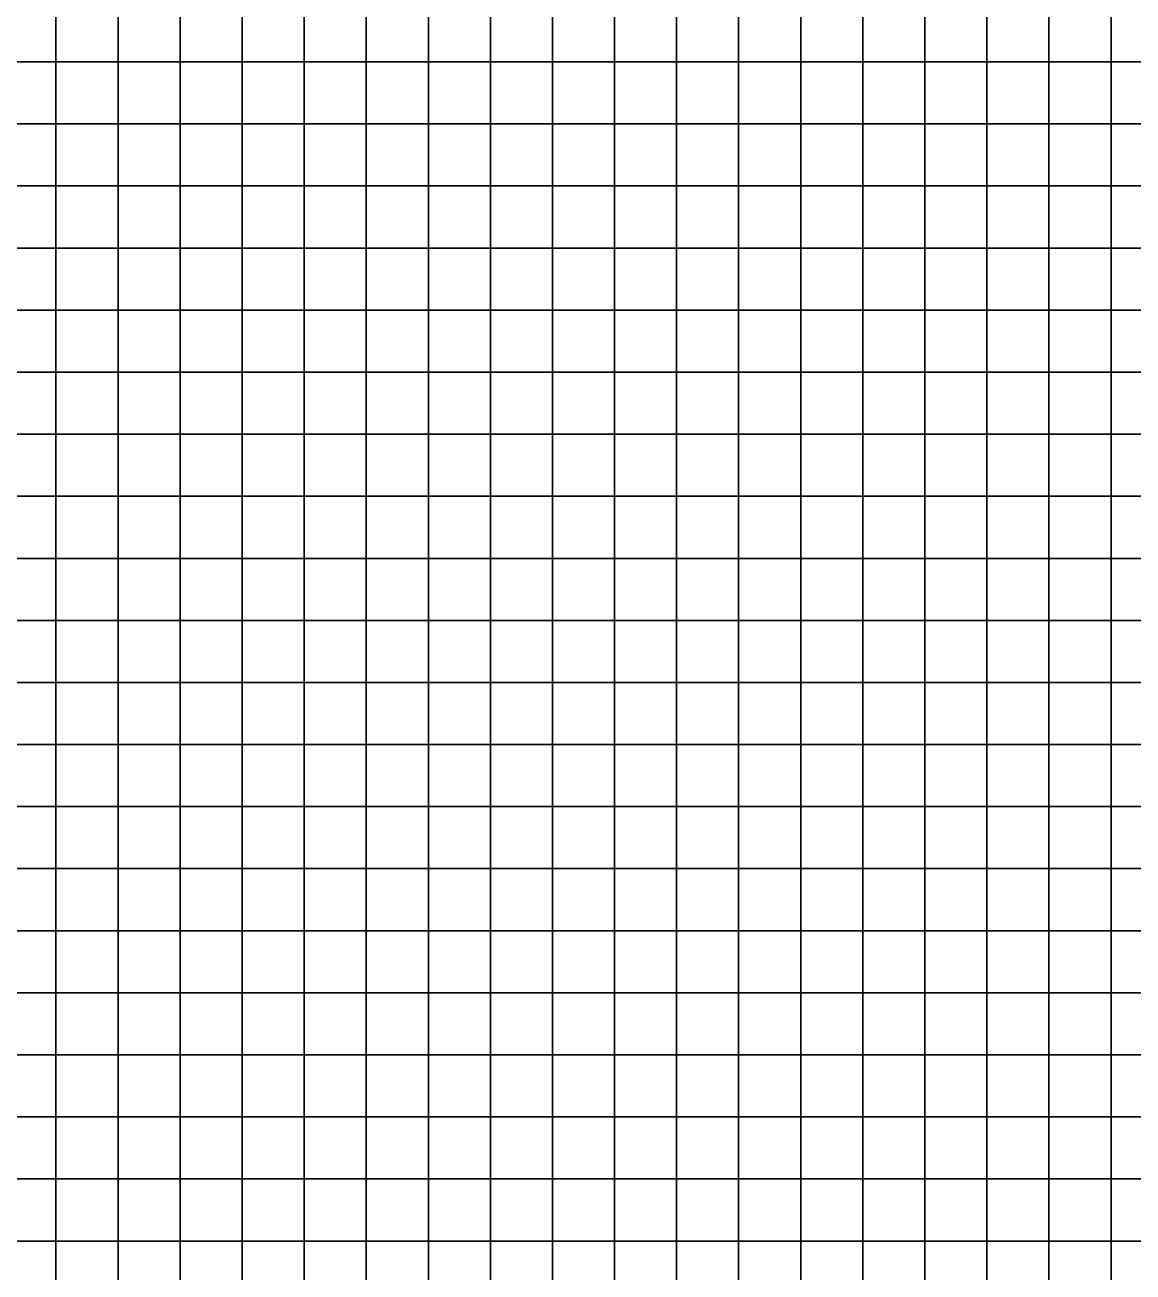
# Model space of a CAD drawing. Header units: metres. Extents: x 0 to 700, y 0 to 800.
# Drawn here: x 345 to 523.5, y 395 to 596 of the extents above; entities that cross this region are included whole.
import ezdxf

# ---------------------------------------------------------------- set-up
doc = ezdxf.new("R2010")
doc.units = ezdxf.units.M

msp = doc.modelspace()

# ---------------------------------------------------------------- linework, layer by layer
at = {"layer": 'C2'}
for points in [[(340, 590, -308.41), (350, 590, -307.3), (350, 600, -308.54), (340, 600, -309.51)], [(350, 590, -307.3), (360, 590, -306.1), (360, 600, -307.49), (350, 600, -308.54)], [(360, 590, -306.1), (370, 590, -304.18), (370, 600, -305.7), (360, 600, -307.49)], [(370, 590, -304.18), (380, 590, -303.3), (380, 600, -304.85), (370, 600, -305.7)], [(380, 590, -303.3), (390, 590, -303.21), (390, 600, -304.89), (380, 600, -304.85)], [(390, 590, -303.21), (400, 590, -302.91), (400, 600, -304.55), (390, 600, -304.89)], [(400, 590, -302.91), (410, 590, -302.77), (410, 600, -304.32), (400, 600, -304.55)], [(410, 590, -302.77), (420, 590, -302.48), (420, 600, -303.96), (410, 600, -304.32)], [(420, 590, -302.48), (430, 590, -302.31), (430, 600, -303.45), (420, 600, -303.96)], [(430, 590, -302.31), (440, 590, -302.62), (440, 600, -303.4), (430, 600, -303.45)], [(440, 590, -302.62), (450, 590, -301.69), (450, 600, -302.2), (440, 600, -303.4)], [(450, 590, -301.69), (460, 590, -300.3), (460, 600, -300.63), (450, 600, -302.2)], [(460, 590, -300.3), (470, 590, -297.78), (470, 600, -298.17), (460, 600, -300.63)], [(470, 590, -297.78), (480, 590, -295.85), (480, 600, -295.95), (470, 600, -298.17)], [(480, 590, -295.85), (490, 590, -294.41), (490, 600, -294.1), (480, 600, -295.95)], [(490, 590, -294.41), (500, 590, -293.3), (500, 600, -292.76), (490, 600, -294.1)], [(500, 590, -293.3), (510, 590, -292.83), (510, 600, -292.14), (500, 600, -292.76)], [(510, 590, -292.83), (520, 590, -293.69), (520, 600, -293.07), (510, 600, -292.14)], [(520, 590, -293.69), (530, 590, -294.17), (530, 600, -293.36), (520, 600, -293.07)], [(340, 580, -306.83), (350, 580, -305.69), (350, 590, -307.3), (340, 590, -308.41)], [(350, 580, -305.69), (360, 580, -304.44), (360, 590, -306.1), (350, 590, -307.3)], [(360, 580, -304.44), (370, 580, -302.53), (370, 590, -304.18), (360, 590, -306.1)], [(370, 580, -302.53), (380, 580, -301.79), (380, 590, -303.3), (370, 590, -304.18)], [(380, 580, -301.79), (390, 580, -301.64), (390, 590, -303.21), (380, 590, -303.3)], [(390, 580, -301.64), (400, 580, -301.53), (400, 590, -302.91), (390, 590, -303.21)], [(400, 580, -301.53), (410, 580, -301.62), (410, 590, -302.77), (400, 590, -302.91)], [(410, 580, -301.62), (420, 580, -301.38), (420, 590, -302.48), (410, 590, -302.77)], [(420, 580, -301.38), (430, 580, -301.59), (430, 590, -302.31), (420, 590, -302.48)], [(430, 580, -301.59), (440, 580, -302.36), (440, 590, -302.62), (430, 590, -302.31)], [(440, 580, -302.36), (450, 580, -301.84), (450, 590, -301.69), (440, 590, -302.62)], [(450, 580, -301.84), (460, 580, -300.84), (460, 590, -300.3), (450, 590, -301.69)], [(460, 580, -300.84), (470, 580, -298.26), (470, 590, -297.78), (460, 590, -300.3)], [(470, 580, -298.26), (480, 580, -296.85), (480, 590, -295.85), (470, 590, -297.78)], [(480, 580, -296.85), (490, 580, -296.07), (490, 590, -294.41), (480, 590, -295.85)], [(490, 580, -296.07), (500, 580, -295.25), (500, 590, -293.3), (490, 590, -294.41)], [(500, 580, -295.25), (510, 580, -294.96), (510, 590, -292.83), (500, 590, -293.3)], [(510, 580, -294.96), (520, 580, -295.54), (520, 590, -293.69), (510, 590, -292.83)], [(520, 580, -295.54), (530, 580, -296.07), (530, 590, -294.17), (520, 590, -293.69)], [(340, 570, -305.22), (350, 570, -303.99), (350, 580, -305.69), (340, 580, -306.83)], [(350, 570, -303.99), (360, 570, -302.71), (360, 580, -304.44), (350, 580, -305.69)], [(360, 570, -302.71), (370, 570, -300.91), (370, 580, -302.53), (360, 580, -304.44)], [(370, 570, -300.91), (380, 570, -300.26), (380, 580, -301.79), (370, 580, -302.53)], [(380, 570, -300.26), (390, 570, -299.97), (390, 580, -301.64), (380, 580, -301.79)], [(390, 570, -299.97), (400, 570, -299.91), (400, 580, -301.53), (390, 580, -301.64)], [(400, 570, -299.91), (410, 570, -300.08), (410, 580, -301.62), (400, 580, -301.53)], [(410, 570, -300.08), (420, 570, -299.92), (420, 580, -301.38), (410, 580, -301.62)], [(420, 570, -299.92), (430, 570, -300.43), (430, 580, -301.59), (420, 580, -301.38)], [(430, 570, -300.43), (440, 570, -301.44), (440, 580, -302.36), (430, 580, -301.59)], [(440, 570, -301.44), (450, 570, -301.19), (450, 580, -301.84), (440, 580, -302.36)], [(450, 570, -301.19), (460, 570, -300.41), (460, 580, -300.84), (450, 580, -301.84)], [(460, 570, -300.41), (470, 570, -297.95), (470, 580, -298.26), (460, 580, -300.84)], [(470, 570, -297.95), (480, 570, -296.94), (480, 580, -296.85), (470, 580, -298.26)], [(480, 570, -296.94), (490, 570, -296.8), (490, 580, -296.07), (480, 580, -296.85)], [(490, 570, -296.8), (500, 570, -296.43), (500, 580, -295.25), (490, 580, -296.07)], [(500, 570, -296.43), (510, 570, -296.43), (510, 580, -294.96), (500, 580, -295.25)], [(510, 570, -296.43), (520, 570, -296.9), (520, 580, -295.54), (510, 580, -294.96)], [(520, 570, -296.9), (530, 570, -297.73), (530, 580, -296.07), (520, 580, -295.54)], [(340, 560, -303.2), (350, 560, -301.95), (350, 570, -303.99), (340, 570, -305.22)], [(350, 560, -301.95), (360, 560, -300.63), (360, 570, -302.71), (350, 570, -303.99)], [(360, 560, -300.63), (370, 560, -299.05), (370, 570, -300.91), (360, 570, -302.71)], [(370, 560, -299.05), (380, 560, -298.39), (380, 570, -300.26), (370, 570, -300.91)], [(380, 560, -298.39), (390, 560, -297.87), (390, 570, -299.97), (380, 570, -300.26)], [(390, 560, -297.87), (400, 560, -297.83), (400, 570, -299.91), (390, 570, -299.97)], [(400, 560, -297.83), (410, 560, -298.06), (410, 570, -300.08), (400, 570, -299.91)], [(410, 560, -298.06), (420, 560, -298.05), (420, 570, -299.92), (410, 570, -300.08)], [(420, 560, -298.05), (430, 560, -298.83), (430, 570, -300.43), (420, 570, -299.92)], [(430, 560, -298.83), (440, 560, -299.88), (440, 570, -301.44), (430, 570, -300.43)], [(440, 560, -299.88), (450, 560, -299.9), (450, 570, -301.19), (440, 570, -301.44)], [(450, 560, -299.9), (460, 560, -299.25), (460, 570, -300.41), (450, 570, -301.19)], [(460, 560, -299.25), (470, 560, -297.01), (470, 570, -297.95), (460, 570, -300.41)], [(470, 560, -297.01), (480, 560, -296.37), (480, 570, -296.94), (470, 570, -297.95)], [(480, 560, -296.37), (490, 560, -296.76), (490, 570, -296.8), (480, 570, -296.94)], [(490, 560, -296.76), (500, 560, -297.05), (500, 570, -296.43), (490, 570, -296.8)], [(500, 560, -297.05), (510, 560, -297.68), (510, 570, -296.43), (500, 570, -296.43)], [(510, 560, -297.68), (520, 560, -298.23), (520, 570, -296.9), (510, 570, -296.43)], [(520, 560, -298.23), (530, 560, -299.73), (530, 570, -297.73), (520, 570, -296.9)], [(340, 550, -302.17), (350, 550, -300.97), (350, 560, -301.95), (340, 560, -303.2)], [(350, 550, -300.97), (360, 550, -299.73), (360, 560, -300.63), (350, 560, -301.95)], [(360, 550, -299.73), (370, 550, -298.31), (370, 560, -299.05), (360, 560, -300.63)], [(370, 550, -298.31), (380, 550, -297.7), (380, 560, -298.39), (370, 560, -299.05)], [(380, 550, -297.7), (390, 550, -297.09), (390, 560, -297.87), (380, 560, -298.39)], [(390, 550, -297.09), (400, 550, -297), (400, 560, -297.83), (390, 560, -297.87)], [(400, 550, -297), (410, 550, -297.2), (410, 560, -298.06), (400, 560, -297.83)], [(410, 550, -297.2), (420, 550, -297.16), (420, 560, -298.05), (410, 560, -298.06)], [(420, 550, -297.16), (430, 550, -297.97), (430, 560, -298.83), (420, 560, -298.05)], [(430, 550, -297.97), (440, 550, -298.98), (440, 560, -299.88), (430, 560, -298.83)], [(440, 550, -298.98), (450, 550, -299.05), (450, 560, -299.9), (440, 560, -299.88)], [(450, 550, -299.05), (460, 550, -298.52), (460, 560, -299.25), (450, 560, -299.9)], [(460, 550, -298.52), (470, 550, -296.44), (470, 560, -297.01), (460, 560, -299.25)], [(470, 550, -296.44), (480, 550, -296.08), (480, 560, -296.37), (470, 560, -297.01)], [(480, 550, -296.08), (490, 550, -296.92), (490, 560, -296.76), (480, 560, -296.37)], [(490, 550, -296.92), (500, 550, -297.62), (500, 560, -297.05), (490, 560, -296.76)], [(500, 550, -297.62), (510, 550, -298.57), (510, 560, -297.68), (500, 560, -297.05)], [(510, 550, -298.57), (520, 550, -299.27), (520, 560, -298.23), (510, 560, -297.68)], [(520, 550, -299.27), (530, 550, -301), (530, 560, -299.73), (520, 560, -298.23)], [(340, 540, -302.03), (350, 540, -301), (350, 550, -300.97), (340, 550, -302.17)], [(350, 540, -301), (360, 540, -299.92), (360, 550, -299.73), (350, 550, -300.97)], [(360, 540, -299.92), (370, 540, -298.57), (370, 550, -298.31), (360, 550, -299.73)], [(370, 540, -298.57), (380, 540, -298.09), (380, 550, -297.7), (370, 550, -298.31)], [(380, 540, -298.09), (390, 540, -297.57), (390, 550, -297.09), (380, 550, -297.7)], [(390, 540, -297.57), (400, 540, -297.48), (400, 550, -297), (390, 550, -297.09)], [(400, 540, -297.48), (410, 540, -297.58), (410, 550, -297.2), (400, 550, -297)], [(410, 540, -297.58), (420, 540, -297.28), (420, 550, -297.16), (410, 550, -297.2)], [(420, 540, -297.28), (430, 540, -297.99), (430, 550, -297.97), (420, 550, -297.16)], [(430, 540, -297.99), (440, 540, -299.03), (440, 550, -298.98), (430, 550, -297.97)], [(440, 540, -299.03), (450, 540, -299.12), (450, 550, -299.05), (440, 550, -298.98)], [(450, 540, -299.12), (460, 540, -298.64), (460, 550, -298.52), (450, 550, -299.05)], [(460, 540, -298.64), (470, 540, -296.54), (470, 550, -296.44), (460, 550, -298.52)], [(470, 540, -296.54), (480, 540, -296.32), (480, 550, -296.08), (470, 550, -296.44)], [(480, 540, -296.32), (490, 540, -297.47), (490, 550, -296.92), (480, 550, -296.08)], [(490, 540, -297.47), (500, 540, -298.31), (500, 550, -297.62), (490, 550, -296.92)], [(500, 540, -298.31), (510, 540, -299.3), (510, 550, -298.57), (500, 550, -297.62)], [(510, 540, -299.3), (520, 540, -300.11), (520, 550, -299.27), (510, 550, -298.57)], [(520, 540, -300.11), (530, 540, -301.77), (530, 550, -301), (520, 550, -299.27)], [(340, 530, -302.86), (350, 530, -301.97), (350, 540, -301), (340, 540, -302.03)], [(350, 530, -301.97), (360, 530, -301.08), (360, 540, -299.92), (350, 540, -301)], [(360, 530, -301.08), (370, 530, -299.82), (370, 540, -298.57), (360, 540, -299.92)], [(370, 530, -299.82), (380, 530, -299.39), (380, 540, -298.09), (370, 540, -298.57)], [(380, 530, -299.39), (390, 530, -299.08), (390, 540, -297.57), (380, 540, -298.09)], [(390, 530, -299.08), (400, 530, -298.95), (400, 540, -297.48), (390, 540, -297.57)], [(400, 530, -298.95), (410, 530, -298.91), (410, 540, -297.58), (400, 540, -297.48)], [(410, 530, -298.91), (420, 530, -298.19), (420, 540, -297.28), (410, 540, -297.58)], [(420, 530, -298.19), (430, 530, -298.69), (430, 540, -297.99), (420, 540, -297.28)], [(430, 530, -298.69), (440, 530, -299.67), (440, 540, -299.03), (430, 540, -297.99)], [(440, 530, -299.67), (450, 530, -299.73), (450, 540, -299.12), (440, 540, -299.03)], [(450, 530, -299.73), (460, 530, -299.23), (460, 540, -298.64), (450, 540, -299.12)], [(460, 530, -299.23), (470, 530, -297.25), (470, 540, -296.54), (460, 540, -298.64)], [(470, 530, -297.25), (480, 530, -297.03), (480, 540, -296.32), (470, 540, -296.54)], [(480, 530, -297.03), (490, 530, -298.36), (490, 540, -297.47), (480, 540, -296.32)], [(490, 530, -298.36), (500, 530, -299.08), (500, 540, -298.31), (490, 540, -297.47)], [(500, 530, -299.08), (510, 530, -299.8), (510, 540, -299.3), (500, 540, -298.31)], [(510, 530, -299.8), (520, 530, -300.26), (520, 540, -300.11), (510, 540, -299.3)], [(520, 530, -300.26), (530, 530, -301.52), (530, 540, -301.77), (520, 540, -300.11)], [(340, 520, -303.66), (350, 520, -302.94), (350, 530, -301.97), (340, 530, -302.86)], [(350, 520, -302.94), (360, 520, -302.19), (360, 530, -301.08), (350, 530, -301.97)], [(360, 520, -302.19), (370, 520, -300.99), (370, 530, -299.82), (360, 530, -301.08)], [(370, 520, -300.99), (380, 520, -300.56), (380, 530, -299.39), (370, 530, -299.82)], [(380, 520, -300.56), (390, 520, -300.32), (390, 530, -299.08), (380, 530, -299.39)], [(390, 520, -300.32), (400, 520, -300.06), (400, 530, -298.95), (390, 530, -299.08)], [(400, 520, -300.06), (410, 520, -299.77), (410, 530, -298.91), (400, 530, -298.95)], [(410, 520, -299.77), (420, 520, -298.74), (420, 530, -298.19), (410, 530, -298.91)], [(420, 520, -298.74), (430, 520, -298.84), (430, 530, -298.69), (420, 530, -298.19)], [(430, 520, -298.84), (440, 520, -299.5), (440, 530, -299.67), (430, 530, -298.69)], [(440, 520, -299.5), (450, 520, -299.33), (450, 530, -299.73), (440, 530, -299.67)], [(450, 520, -299.33), (460, 520, -298.69), (460, 530, -299.23), (450, 530, -299.73)], [(460, 520, -298.69), (470, 520, -296.69), (470, 530, -297.25), (460, 530, -299.23)], [(470, 520, -296.69), (480, 520, -296.32), (480, 530, -297.03), (470, 530, -297.25)], [(480, 520, -296.32), (490, 520, -297.52), (490, 530, -298.36), (480, 530, -297.03)], [(490, 520, -297.52), (500, 520, -298.2), (500, 530, -299.08), (490, 530, -298.36)], [(500, 520, -298.2), (510, 520, -298.94), (510, 530, -299.8), (500, 530, -299.08)], [(510, 520, -298.94), (520, 520, -299.72), (520, 530, -300.26), (510, 530, -299.8)], [(520, 520, -299.72), (530, 520, -300.91), (530, 530, -301.52), (520, 530, -300.26)], [(340, 510, -304.81), (350, 510, -304.11), (350, 520, -302.94), (340, 520, -303.66)], [(350, 510, -304.11), (360, 510, -303.38), (360, 520, -302.19), (350, 520, -302.94)], [(360, 510, -303.38), (370, 510, -302.18), (370, 520, -300.99), (360, 520, -302.19)], [(370, 510, -302.18), (380, 510, -301.56), (380, 520, -300.56), (370, 520, -300.99)], [(380, 510, -301.56), (390, 510, -301.26), (390, 520, -300.32), (380, 520, -300.56)], [(390, 510, -301.26), (400, 510, -300.68), (400, 520, -300.06), (390, 520, -300.32)], [(400, 510, -300.68), (410, 510, -300.01), (410, 520, -299.77), (400, 520, -300.06)], [(410, 510, -300.01), (420, 510, -298.72), (420, 520, -298.74), (410, 520, -299.77)], [(420, 510, -298.72), (430, 510, -298.35), (430, 520, -298.84), (420, 520, -298.74)], [(430, 510, -298.35), (440, 510, -298.45), (440, 520, -299.5), (430, 520, -298.84)], [(440, 510, -298.45), (450, 510, -297.85), (450, 520, -299.33), (440, 520, -299.5)], [(450, 510, -297.85), (460, 510, -296.84), (460, 520, -298.69), (450, 520, -299.33)], [(460, 510, -296.84), (470, 510, -294.93), (470, 520, -296.69), (460, 520, -298.69)], [(470, 510, -294.93), (480, 510, -294.21), (480, 520, -296.32), (470, 520, -296.69)], [(480, 510, -294.21), (490, 510, -295.05), (490, 520, -297.52), (480, 520, -296.32)], [(490, 510, -295.05), (500, 510, -295.73), (500, 520, -298.2), (490, 520, -297.52)], [(500, 510, -295.73), (510, 510, -296.63), (510, 520, -298.94), (500, 520, -298.2)], [(510, 510, -296.63), (520, 510, -298.01), (520, 520, -299.72), (510, 520, -298.94)], [(520, 510, -298.01), (530, 510, -299.39), (530, 520, -300.91), (520, 520, -299.72)], [(340, 500, -305.43), (350, 500, -304.82), (350, 510, -304.11), (340, 510, -304.81)], [(350, 500, -304.82), (360, 500, -304.18), (360, 510, -303.38), (350, 510, -304.11)], [(360, 500, -304.18), (370, 500, -303.09), (370, 510, -302.18), (360, 510, -303.38)], [(370, 500, -303.09), (380, 500, -302.44), (380, 510, -301.56), (370, 510, -302.18)], [(380, 500, -302.44), (390, 500, -302.14), (390, 510, -301.26), (380, 510, -301.56)], [(390, 500, -302.14), (400, 500, -301.42), (400, 510, -300.68), (390, 510, -301.26)], [(400, 500, -301.42), (410, 500, -300.57), (410, 510, -300.01), (400, 510, -300.68)], [(410, 500, -300.57), (420, 500, -299.08), (420, 510, -298.72), (410, 510, -300.01)], [(420, 500, -299.08), (430, 500, -298.38), (430, 510, -298.35), (420, 510, -298.72)], [(430, 500, -298.38), (440, 500, -298.07), (440, 510, -298.45), (430, 510, -298.35)], [(440, 500, -298.07), (450, 500, -297.2), (450, 510, -297.85), (440, 510, -298.45)], [(450, 500, -297.2), (460, 500, -296.04), (460, 510, -296.84), (450, 510, -297.85)], [(460, 500, -296.04), (470, 500, -294.15), (470, 510, -294.93), (460, 510, -296.84)], [(470, 500, -294.15), (480, 500, -293.26), (480, 510, -294.21), (470, 510, -294.93)], [(480, 500, -293.26), (490, 500, -293.9), (490, 510, -295.05), (480, 510, -294.21)], [(490, 500, -293.9), (500, 500, -294.49), (500, 510, -295.73), (490, 510, -295.05)], [(500, 500, -294.49), (510, 500, -295.53), (510, 510, -296.63), (500, 510, -295.73)], [(510, 500, -295.53), (520, 500, -297.27), (520, 510, -298.01), (510, 510, -296.63)], [(520, 500, -297.27), (530, 500, -298.69), (530, 510, -299.39), (520, 510, -298.01)], [(340, 490, -305.98), (350, 490, -305.5), (350, 500, -304.82), (340, 500, -305.43)], [(350, 490, -305.5), (360, 490, -304.97), (360, 500, -304.18), (350, 500, -304.82)], [(360, 490, -304.97), (370, 490, -303.97), (370, 500, -303.09), (360, 500, -304.18)], [(370, 490, -303.97), (380, 490, -303.37), (380, 500, -302.44), (370, 500, -303.09)], [(380, 490, -303.37), (390, 490, -303.2), (390, 500, -302.14), (380, 500, -302.44)], [(390, 490, -303.2), (400, 490, -302.46), (400, 500, -301.42), (390, 500, -302.14)], [(400, 490, -302.46), (410, 490, -301.53), (410, 500, -300.57), (400, 500, -301.42)], [(410, 490, -301.53), (420, 490, -299.85), (420, 500, -299.08), (410, 500, -300.57)], [(420, 490, -299.85), (430, 490, -299.01), (430, 500, -298.38), (420, 500, -299.08)], [(430, 490, -299.01), (440, 490, -298.64), (440, 500, -298.07), (430, 500, -298.38)], [(440, 490, -298.64), (450, 490, -297.74), (450, 500, -297.2), (440, 500, -298.07)], [(450, 490, -297.74), (460, 490, -296.54), (460, 500, -296.04), (450, 500, -297.2)], [(460, 490, -296.54), (470, 490, -294.54), (470, 500, -294.15), (460, 500, -296.04)], [(470, 490, -294.54), (480, 490, -293.54), (480, 500, -293.26), (470, 500, -294.15)], [(480, 490, -293.54), (490, 490, -294.03), (490, 500, -293.9), (480, 500, -293.26)], [(490, 490, -294.03), (500, 490, -294.42), (500, 500, -294.49), (490, 500, -293.9)], [(500, 490, -294.42), (510, 490, -295.26), (510, 500, -295.53), (500, 500, -294.49)], [(510, 490, -295.26), (520, 490, -296.96), (520, 500, -297.27), (510, 500, -295.53)], [(520, 490, -296.96), (530, 490, -298.15), (530, 500, -298.69), (520, 500, -297.27)], [(340, 480, -306.42), (350, 480, -306.09), (350, 490, -305.5), (340, 490, -305.98)], [(350, 480, -306.09), (360, 480, -305.71), (360, 490, -304.97), (350, 490, -305.5)], [(360, 480, -305.71), (370, 480, -304.71), (370, 490, -303.97), (360, 490, -304.97)], [(370, 480, -304.71), (380, 480, -304.18), (380, 490, -303.37), (370, 490, -303.97)], [(380, 480, -304.18), (390, 480, -304.17), (390, 490, -303.2), (380, 490, -303.37)], [(390, 480, -304.17), (400, 480, -303.48), (400, 490, -302.46), (390, 490, -303.2)], [(400, 480, -303.48), (410, 480, -302.57), (410, 490, -301.53), (400, 490, -302.46)], [(410, 480, -302.57), (420, 480, -300.7), (420, 490, -299.85), (410, 490, -301.53)], [(420, 480, -300.7), (430, 480, -299.85), (430, 490, -299.01), (420, 490, -299.85)], [(430, 480, -299.85), (440, 480, -299.64), (440, 490, -298.64), (430, 490, -299.01)], [(440, 480, -299.64), (450, 480, -298.85), (450, 490, -297.74), (440, 490, -298.64)], [(450, 480, -298.85), (460, 480, -297.8), (460, 490, -296.54), (450, 490, -297.74)], [(460, 480, -297.8), (470, 480, -296.02), (470, 490, -294.54), (460, 490, -296.54)], [(470, 480, -296.02), (480, 480, -295.11), (480, 490, -293.54), (470, 490, -294.54)], [(480, 480, -295.11), (490, 480, -295.65), (490, 490, -294.03), (480, 490, -293.54)], [(490, 480, -295.65), (500, 480, -295.7), (500, 490, -294.42), (490, 490, -294.03)], [(500, 480, -295.7), (510, 480, -296.12), (510, 490, -295.26), (500, 490, -294.42)], [(510, 480, -296.12), (520, 480, -297.25), (520, 490, -296.96), (510, 490, -295.26)], [(520, 480, -297.25), (530, 480, -297.94), (530, 490, -298.15), (520, 490, -296.96)], [(340, 470, -306.22), (350, 470, -305.95), (350, 480, -306.09), (340, 480, -306.42)], [(350, 470, -305.95), (360, 470, -305.63), (360, 480, -305.71), (350, 480, -306.09)], [(360, 470, -305.63), (370, 470, -304.73), (370, 480, -304.71), (360, 480, -305.71)], [(370, 470, -304.73), (380, 470, -304.23), (380, 480, -304.18), (370, 480, -304.71)], [(380, 470, -304.23), (390, 470, -304.24), (390, 480, -304.17), (380, 480, -304.18)], [(390, 470, -304.24), (400, 470, -303.54), (400, 480, -303.48), (390, 480, -304.17)], [(400, 470, -303.54), (410, 470, -302.61), (410, 480, -302.57), (400, 480, -303.48)], [(410, 470, -302.61), (420, 470, -300.73), (420, 480, -300.7), (410, 480, -302.57)], [(420, 470, -300.73), (430, 470, -299.83), (430, 480, -299.85), (420, 480, -300.7)], [(430, 470, -299.83), (440, 470, -299.57), (440, 480, -299.64), (430, 480, -299.85)], [(440, 470, -299.57), (450, 470, -298.83), (450, 480, -298.85), (440, 480, -299.64)], [(450, 470, -298.83), (460, 470, -297.9), (460, 480, -297.8), (450, 480, -298.85)], [(460, 470, -297.9), (470, 470, -296.33), (470, 480, -296.02), (460, 480, -297.8)], [(470, 470, -296.33), (480, 470, -295.62), (480, 480, -295.11), (470, 480, -296.02)], [(480, 470, -295.62), (490, 470, -296.15), (490, 480, -295.65), (480, 480, -295.11)], [(490, 470, -296.15), (500, 470, -296.12), (500, 480, -295.7), (490, 480, -295.65)], [(500, 470, -296.12), (510, 470, -296.43), (510, 480, -296.12), (500, 480, -295.7)], [(510, 470, -296.43), (520, 470, -297.26), (520, 480, -297.25), (510, 480, -296.12)], [(520, 470, -297.26), (530, 470, -297.71), (530, 480, -297.94), (520, 480, -297.25)], [(340, 460, -305.3), (350, 460, -305.09), (350, 470, -305.95), (340, 470, -306.22)], [(350, 460, -305.09), (360, 460, -304.78), (360, 470, -305.63), (350, 470, -305.95)], [(360, 460, -304.78), (370, 460, -304.03), (370, 470, -304.73), (360, 470, -305.63)], [(370, 460, -304.03), (380, 460, -303.57), (380, 470, -304.23), (370, 470, -304.73)], [(380, 460, -303.57), (390, 460, -303.43), (390, 470, -304.24), (380, 470, -304.23)], [(390, 460, -303.43), (400, 460, -302.68), (400, 470, -303.54), (390, 470, -304.24)], [(400, 460, -302.68), (410, 460, -301.69), (410, 470, -302.61), (400, 470, -303.54)], [(410, 460, -301.69), (420, 460, -299.95), (420, 470, -300.73), (410, 470, -302.61)], [(420, 460, -299.95), (430, 460, -298.98), (430, 470, -299.83), (420, 470, -300.73)], [(430, 460, -298.98), (440, 460, -298.5), (440, 470, -299.57), (430, 470, -299.83)], [(440, 460, -298.5), (450, 460, -297.73), (450, 470, -298.83), (440, 470, -299.57)], [(450, 460, -297.73), (460, 460, -296.93), (460, 470, -297.9), (450, 470, -298.83)], [(460, 460, -296.93), (470, 460, -295.55), (470, 470, -296.33), (460, 470, -297.9)], [(470, 460, -295.55), (480, 460, -294.99), (480, 470, -295.62), (470, 470, -296.33)], [(480, 460, -294.99), (490, 460, -295.36), (490, 470, -296.15), (480, 470, -295.62)], [(490, 460, -295.36), (500, 460, -295.36), (500, 470, -296.12), (490, 470, -296.15)], [(500, 460, -295.36), (510, 460, -295.84), (510, 470, -296.43), (500, 470, -296.12)], [(510, 460, -295.84), (520, 460, -296.92), (520, 470, -297.26), (510, 470, -296.43)], [(520, 460, -296.92), (530, 460, -297.38), (530, 470, -297.71), (520, 470, -297.26)], [(340, 450, -304.77), (350, 450, -304.49), (350, 460, -305.09), (340, 460, -305.3)], [(350, 450, -304.49), (360, 450, -304.16), (360, 460, -304.78), (350, 460, -305.09)], [(360, 450, -304.16), (370, 450, -303.49), (370, 460, -304.03), (360, 460, -304.78)], [(370, 450, -303.49), (380, 450, -302.95), (380, 460, -303.57), (370, 460, -304.03)], [(380, 450, -302.95), (390, 450, -302.65), (390, 460, -303.43), (380, 460, -303.57)], [(390, 450, -302.65), (400, 450, -301.84), (400, 460, -302.68), (390, 460, -303.43)], [(400, 450, -301.84), (410, 450, -300.84), (410, 460, -301.69), (400, 460, -302.68)], [(410, 450, -300.84), (420, 450, -299.22), (420, 460, -299.95), (410, 460, -301.69)], [(420, 450, -299.22), (430, 450, -298.19), (430, 460, -298.98), (420, 460, -299.95)], [(430, 450, -298.19), (440, 450, -297.55), (440, 460, -298.5), (430, 460, -298.98)], [(440, 450, -297.55), (450, 450, -296.8), (450, 460, -297.73), (440, 460, -298.5)], [(450, 450, -296.8), (460, 450, -296.16), (460, 460, -296.93), (450, 460, -297.73)], [(460, 450, -296.16), (470, 450, -295.22), (470, 460, -295.55), (460, 460, -296.93)], [(470, 450, -295.22), (480, 450, -294.75), (480, 460, -294.99), (470, 460, -295.55)], [(480, 450, -294.75), (490, 450, -294.88), (490, 460, -295.36), (480, 460, -294.99)], [(490, 450, -294.88), (500, 450, -294.68), (500, 460, -295.36), (490, 460, -295.36)], [(500, 450, -294.68), (510, 450, -294.99), (510, 460, -295.84), (500, 460, -295.36)], [(510, 450, -294.99), (520, 450, -295.87), (520, 460, -296.92), (510, 460, -295.84)], [(520, 450, -295.87), (530, 450, -296.03), (530, 460, -297.38), (520, 460, -296.92)], [(340, 440, -304.64), (350, 440, -304.21), (350, 450, -304.49), (340, 450, -304.77)], [(350, 440, -304.21), (360, 440, -303.76), (360, 450, -304.16), (350, 450, -304.49)], [(360, 440, -303.76), (370, 440, -303.06), (370, 450, -303.49), (360, 450, -304.16)], [(370, 440, -303.06), (380, 440, -302.37), (380, 450, -302.95), (370, 450, -303.49)], [(380, 440, -302.37), (390, 440, -301.95), (390, 450, -302.65), (380, 450, -302.95)], [(390, 440, -301.95), (400, 440, -301.08), (400, 450, -301.84), (390, 450, -302.65)], [(400, 440, -301.08), (410, 440, -300.07), (410, 450, -300.84), (400, 450, -301.84)], [(410, 440, -300.07), (420, 440, -298.55), (420, 450, -299.22), (410, 450, -300.84)], [(420, 440, -298.55), (430, 440, -297.51), (430, 450, -298.19), (420, 450, -299.22)], [(430, 440, -297.51), (440, 440, -296.76), (440, 450, -297.55), (430, 450, -298.19)], [(440, 440, -296.76), (450, 440, -296.1), (450, 450, -296.8), (440, 450, -297.55)], [(450, 440, -296.1), (460, 440, -295.6), (460, 450, -296.16), (450, 450, -296.8)], [(460, 440, -295.6), (470, 440, -295.09), (470, 450, -295.22), (460, 450, -296.16)], [(470, 440, -295.09), (480, 440, -294.59), (480, 450, -294.75), (470, 450, -295.22)], [(480, 440, -294.59), (490, 440, -294.33), (490, 450, -294.88), (480, 450, -294.75)], [(490, 440, -294.33), (500, 440, -293.73), (500, 450, -294.68), (490, 450, -294.88)], [(500, 440, -293.73), (510, 440, -293.64), (510, 450, -294.99), (500, 450, -294.68)], [(510, 440, -293.64), (520, 440, -294.24), (520, 450, -295.87), (510, 450, -294.99)], [(520, 440, -294.24), (530, 440, -293.95), (530, 450, -296.03), (520, 450, -295.87)], [(340, 430, -304.6), (350, 430, -303.88), (350, 440, -304.21), (340, 440, -304.64)], [(350, 430, -303.88), (360, 430, -303.12), (360, 440, -303.76), (350, 440, -304.21)], [(360, 430, -303.12), (370, 430, -302.37), (370, 440, -303.06), (360, 440, -303.76)], [(370, 430, -302.37), (380, 430, -301.47), (380, 440, -302.37), (370, 440, -303.06)], [(380, 430, -301.47), (390, 430, -300.83), (390, 440, -301.95), (380, 440, -302.37)], [(390, 430, -300.83), (400, 430, -299.88), (400, 440, -301.08), (390, 440, -301.95)], [(400, 430, -299.88), (410, 430, -298.92), (410, 440, -300.07), (400, 440, -301.08)], [(410, 430, -298.92), (420, 430, -297.51), (420, 440, -298.55), (410, 440, -300.07)], [(420, 430, -297.51), (430, 430, -296.56), (430, 440, -297.51), (420, 440, -298.55)], [(430, 430, -296.56), (440, 430, -295.66), (440, 440, -296.76), (430, 440, -297.51)], [(440, 430, -295.66), (450, 430, -295.06), (450, 440, -296.1), (440, 440, -296.76)], [(450, 430, -295.06), (460, 430, -294.51), (460, 440, -295.6), (450, 440, -296.1)], [(460, 430, -294.51), (470, 430, -293.95), (470, 440, -295.09), (460, 440, -295.6)], [(470, 430, -293.95), (480, 430, -293.18), (480, 440, -294.59), (470, 440, -295.09)], [(480, 430, -293.18), (490, 430, -292.37), (490, 440, -294.33), (480, 440, -294.59)], [(490, 430, -292.37), (500, 430, -291.14), (500, 440, -293.73), (490, 440, -294.33)], [(500, 430, -291.14), (510, 430, -290.37), (510, 440, -293.64), (500, 440, -293.73)], [(510, 430, -290.37), (520, 430, -290.32), (520, 440, -294.24), (510, 440, -293.64)], [(520, 430, -290.32), (530, 430, -289.58), (530, 440, -293.95), (520, 440, -294.24)], [(340, 420, -304.21), (350, 420, -303.31), (350, 430, -303.88), (340, 430, -304.6)], [(350, 420, -303.31), (360, 420, -302.41), (360, 430, -303.12), (350, 430, -303.88)], [(360, 420, -302.41), (370, 420, -301.64), (370, 430, -302.37), (360, 430, -303.12)], [(370, 420, -301.64), (380, 420, -300.57), (380, 430, -301.47), (370, 430, -302.37)], [(380, 420, -300.57), (390, 420, -299.7), (390, 430, -300.83), (380, 430, -301.47)], [(390, 420, -299.7), (400, 420, -298.69), (400, 430, -299.88), (390, 430, -300.83)], [(400, 420, -298.69), (410, 420, -297.81), (410, 430, -298.92), (400, 430, -299.88)], [(410, 420, -297.81), (420, 420, -296.61), (420, 430, -297.51), (410, 430, -298.92)], [(420, 420, -296.61), (430, 420, -295.71), (430, 430, -296.56), (420, 430, -297.51)], [(430, 420, -295.71), (440, 420, -294.62), (440, 430, -295.66), (430, 430, -296.56)], [(440, 420, -294.62), (450, 420, -294.01), (450, 430, -295.06), (440, 430, -295.66)], [(450, 420, -294.01), (460, 420, -293.63), (460, 430, -294.51), (450, 430, -295.06)], [(460, 420, -293.63), (470, 420, -293.67), (470, 430, -293.95), (460, 430, -294.51)], [(470, 420, -293.67), (480, 420, -292.83), (480, 430, -293.18), (470, 430, -293.95)], [(480, 420, -292.83), (490, 420, -291.57), (490, 430, -292.37), (480, 430, -293.18)], [(490, 420, -291.57), (500, 420, -289.86), (500, 430, -291.14), (490, 430, -292.37)], [(500, 420, -289.86), (510, 420, -288.83), (510, 430, -290.37), (500, 430, -291.14)], [(510, 420, -288.83), (520, 420, -288.72), (520, 430, -290.32), (510, 430, -290.37)], [(520, 420, -288.72), (530, 420, -287.61), (530, 430, -289.58), (520, 430, -290.32)], [(340, 410, -303.46), (350, 410, -302.41), (350, 420, -303.31), (340, 420, -304.21)], [(350, 410, -302.41), (360, 410, -301.4), (360, 420, -302.41), (350, 420, -303.31)], [(360, 410, -301.4), (370, 410, -300.69), (370, 420, -301.64), (360, 420, -302.41)], [(370, 410, -300.69), (380, 410, -299.54), (380, 420, -300.57), (370, 420, -301.64)], [(380, 410, -299.54), (390, 410, -298.4), (390, 420, -299.7), (380, 420, -300.57)], [(390, 410, -298.4), (400, 410, -297.28), (400, 420, -298.69), (390, 420, -299.7)], [(400, 410, -297.28), (410, 410, -296.43), (410, 420, -297.81), (400, 420, -298.69)], [(410, 410, -296.43), (420, 410, -295.59), (420, 420, -296.61), (410, 420, -297.81)], [(420, 410, -295.59), (430, 410, -294.72), (430, 420, -295.71), (420, 420, -296.61)], [(430, 410, -294.72), (440, 410, -293.36), (440, 420, -294.62), (430, 420, -295.71)], [(440, 410, -293.36), (450, 410, -292.62), (450, 420, -294.01), (440, 420, -294.62)], [(450, 410, -292.62), (460, 410, -292.36), (460, 420, -293.63), (450, 420, -294.01)], [(460, 410, -292.36), (470, 410, -292.68), (470, 420, -293.67), (460, 420, -293.63)], [(470, 410, -292.68), (480, 410, -291.72), (480, 420, -292.83), (470, 420, -293.67)], [(480, 410, -291.72), (490, 410, -289.81), (490, 420, -291.57), (480, 420, -292.83)], [(490, 410, -289.81), (500, 410, -287.84), (500, 420, -289.86), (490, 420, -291.57)], [(500, 410, -287.84), (510, 410, -286.9), (510, 420, -288.83), (500, 420, -289.86)], [(510, 410, -286.9), (520, 410, -287.09), (520, 420, -288.72), (510, 420, -288.83)], [(520, 410, -287.09), (530, 410, -285.92), (530, 420, -287.61), (520, 420, -288.72)], [(340, 400, -303), (350, 400, -301.85), (350, 410, -302.41), (340, 410, -303.46)], [(350, 400, -301.85), (360, 400, -300.74), (360, 410, -301.4), (350, 410, -302.41)], [(360, 400, -300.74), (370, 400, -300.04), (370, 410, -300.69), (360, 410, -301.4)], [(370, 400, -300.04), (380, 400, -298.78), (380, 410, -299.54), (370, 410, -300.69)], [(380, 400, -298.78), (390, 400, -297.42), (390, 410, -298.4), (380, 410, -299.54)], [(390, 400, -297.42), (400, 400, -296.21), (400, 410, -297.28), (390, 410, -298.4)], [(400, 400, -296.21), (410, 400, -295.48), (410, 410, -296.43), (400, 410, -297.28)], [(410, 400, -295.48), (420, 400, -295.07), (420, 410, -295.59), (410, 410, -296.43)], [(420, 400, -295.07), (430, 400, -294.31), (430, 410, -294.72), (420, 410, -295.59)], [(430, 400, -294.31), (440, 400, -292.8), (440, 410, -293.36), (430, 410, -294.72)], [(440, 400, -292.8), (450, 400, -291.99), (450, 410, -292.62), (440, 410, -293.36)], [(450, 400, -291.99), (460, 400, -291.87), (460, 410, -292.36), (450, 410, -292.62)], [(460, 400, -291.87), (470, 400, -292.59), (470, 410, -292.68), (460, 410, -292.36)], [(470, 400, -292.59), (480, 400, -291.52), (480, 410, -291.72), (470, 410, -292.68)], [(480, 400, -291.52), (490, 400, -289.03), (490, 410, -289.81), (480, 410, -291.72)], [(490, 400, -289.03), (500, 400, -286.74), (500, 410, -287.84), (490, 410, -289.81)], [(500, 400, -286.74), (510, 400, -285.75), (510, 410, -286.9), (500, 410, -287.84)], [(510, 400, -285.75), (520, 400, -285.98), (520, 410, -287.09), (510, 410, -286.9)], [(520, 400, -285.98), (530, 400, -284.61), (530, 410, -285.92), (520, 410, -287.09)], [(340, 390, -302.89), (350, 390, -301.54), (350, 400, -301.85), (340, 400, -303)], [(350, 390, -301.54), (360, 390, -300.28), (360, 400, -300.74), (350, 400, -301.85)], [(360, 390, -300.28), (370, 390, -299.5), (370, 400, -300.04), (360, 400, -300.74)], [(370, 390, -299.5), (380, 390, -298.11), (380, 400, -298.78), (370, 400, -300.04)], [(380, 390, -298.11), (390, 390, -296.6), (390, 400, -297.42), (380, 400, -298.78)], [(390, 390, -296.6), (400, 390, -295.38), (400, 400, -296.21), (390, 400, -297.42)], [(400, 390, -295.38), (410, 390, -294.8), (410, 400, -295.48), (400, 400, -296.21)], [(410, 390, -294.8), (420, 390, -294.92), (420, 400, -295.07), (410, 400, -295.48)], [(420, 390, -294.92), (430, 390, -294.34), (430, 400, -294.31), (420, 400, -295.07)], [(430, 390, -294.34), (440, 390, -292.79), (440, 400, -292.8), (430, 400, -294.31)], [(440, 390, -292.79), (450, 390, -292), (450, 400, -291.99), (440, 400, -292.8)], [(450, 390, -292), (460, 390, -292.01), (460, 400, -291.87), (450, 400, -291.99)], [(460, 390, -292.01), (470, 390, -292.97), (470, 400, -292.59), (460, 400, -291.87)], [(470, 390, -292.97), (480, 390, -291.84), (480, 400, -291.52), (470, 400, -292.59)], [(480, 390, -291.84), (490, 390, -288.83), (490, 400, -289.03), (480, 400, -291.52)], [(490, 390, -288.83), (500, 390, -286.31), (500, 400, -286.74), (490, 400, -289.03)], [(500, 390, -286.31), (510, 390, -285.18), (510, 400, -285.75), (500, 400, -286.74)], [(510, 390, -285.18), (520, 390, -285.39), (520, 400, -285.98), (510, 400, -285.75)], [(520, 390, -285.39), (530, 390, -283.79), (530, 400, -284.61), (520, 400, -285.98)]]:
    msp.add_3dface(points, dxfattribs=at)

doc.saveas('drawing.dxf')
